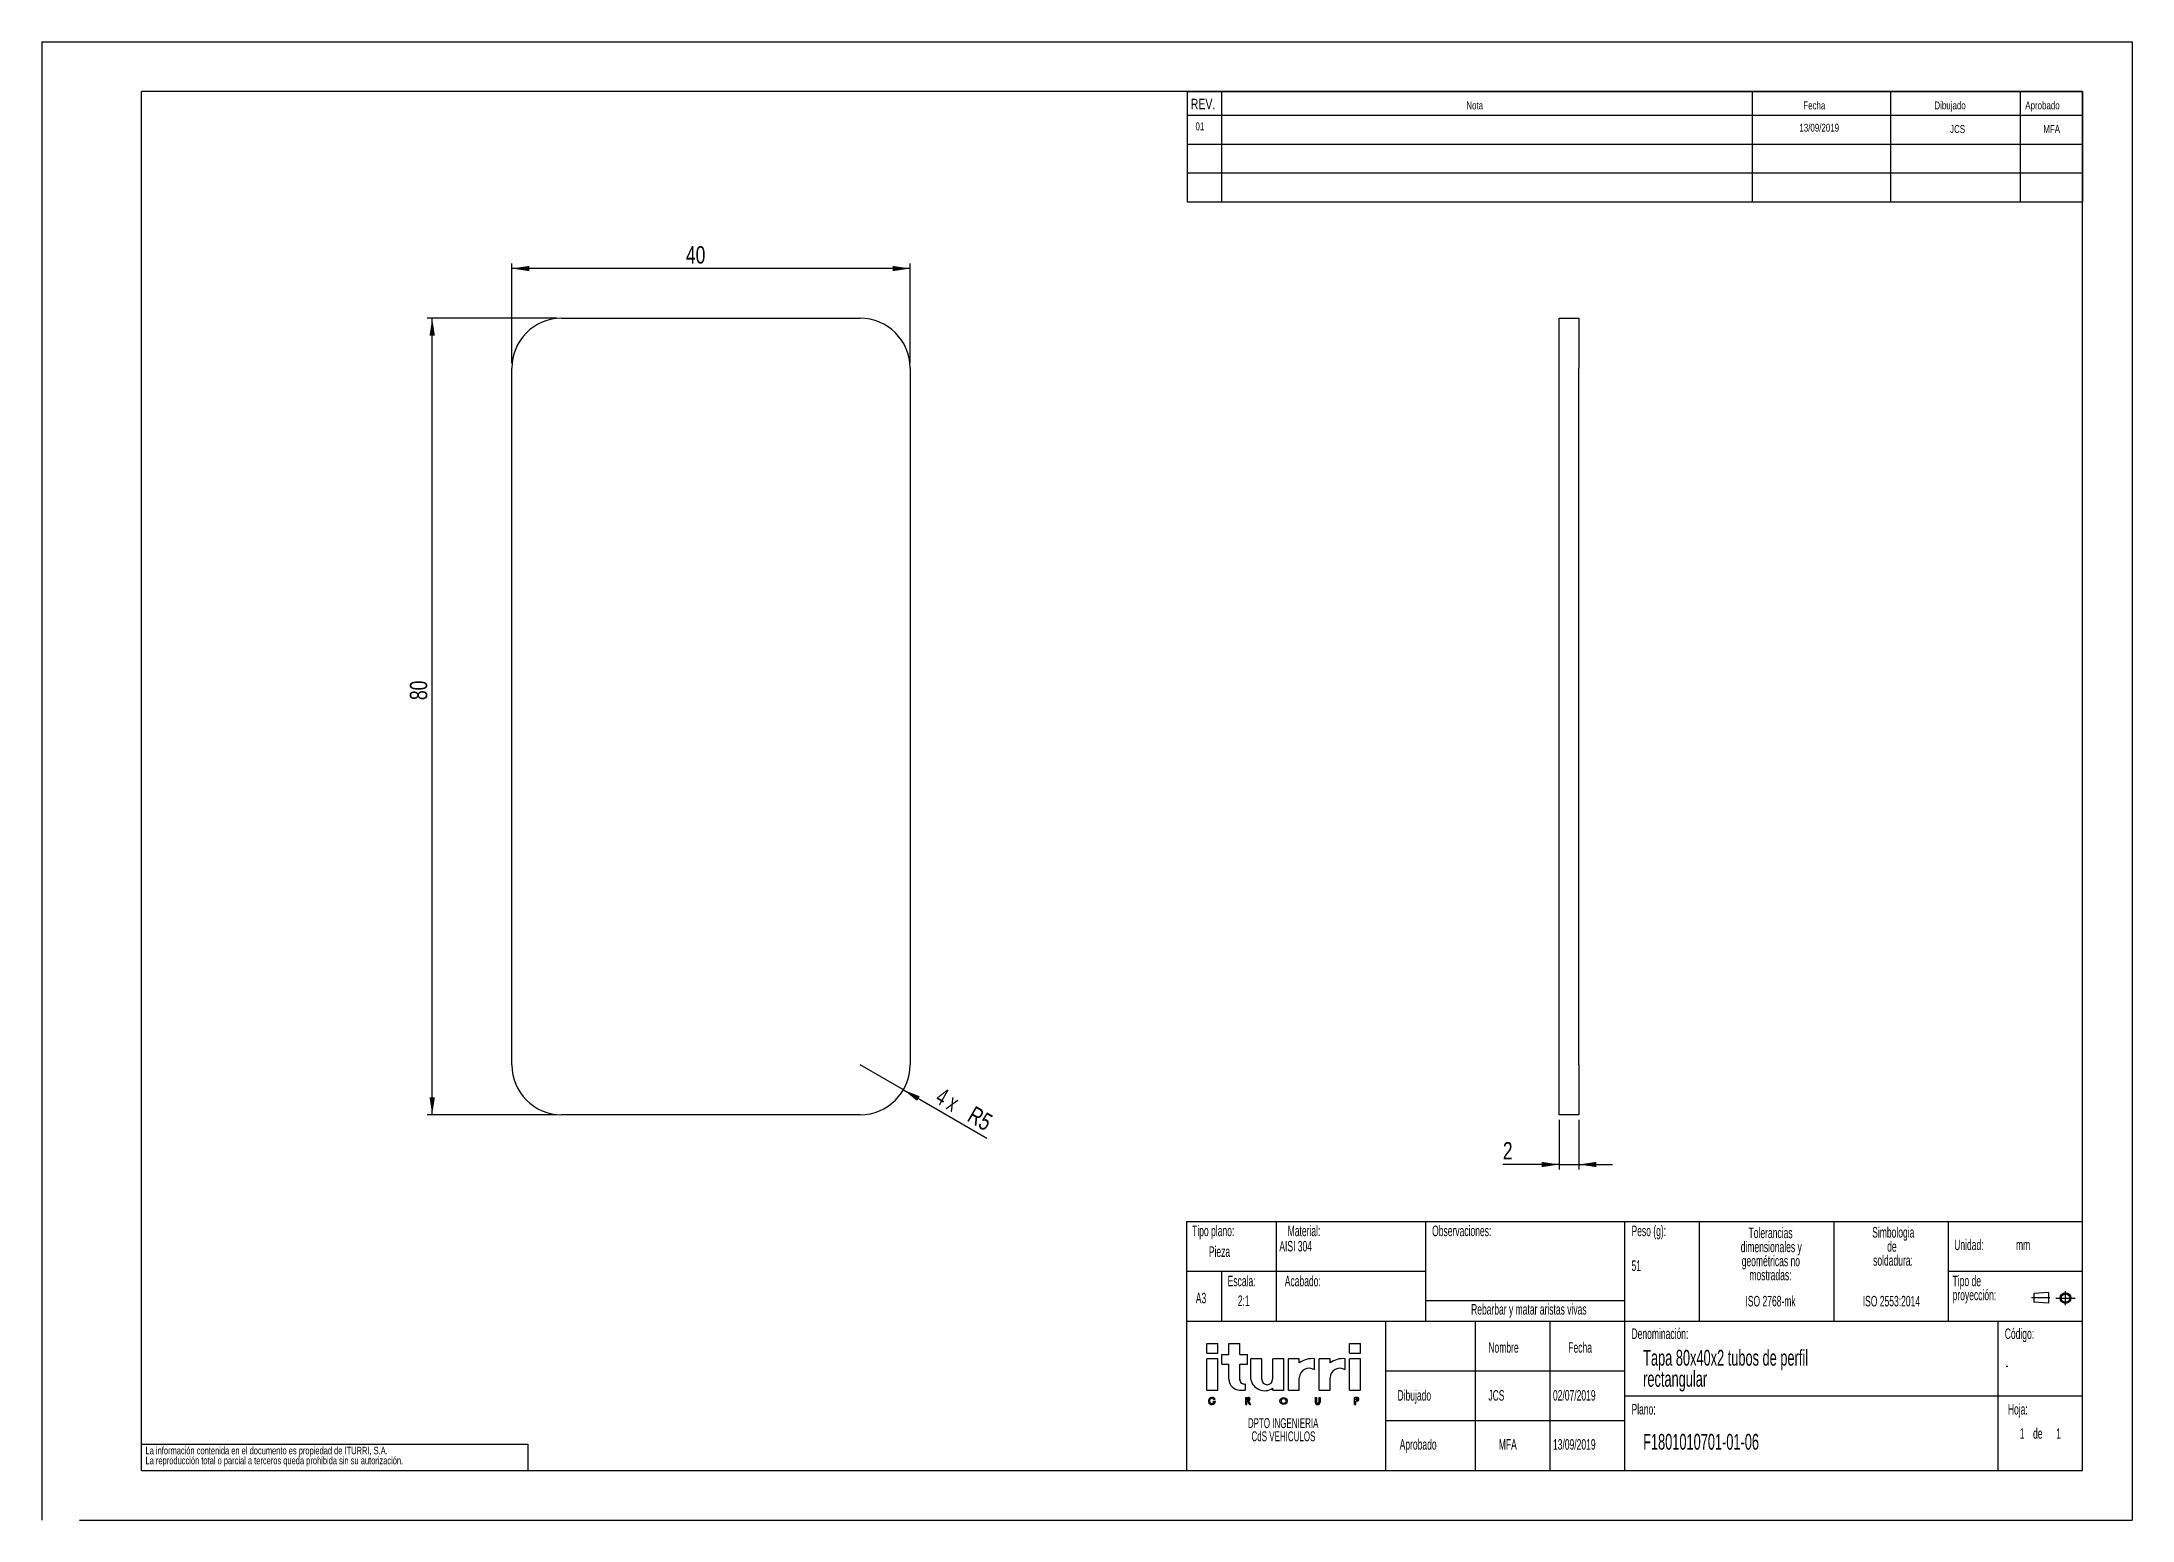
# Model space of a CAD drawing. Extents: x 0 to 1413, y 0 to 406.
# Drawn here: x 0 to 210, y 0 to 148.5 of the extents above.
import ezdxf

# ---------------------------------------------------------------- set-up
doc = ezdxf.new("R2010")
doc.units = 0
doc.header["$LTSCALE"] = 0.5
doc.linetypes.add('CENTERX2', pattern=[20.32, 12.7, -2.54, 2.54, -2.54])
doc.layers.get('0').update_dxf_attribs({"linetype": 'CONTINUOUS'})
doc.layers.add('FORMATO', color=7, linetype='CONTINUOUS')
doc.layers.add('SLD-0', color=179, linetype='CONTINUOUS')
doc.styles.add('SLDTEXTSTYLE0', font='TXT', dxfattribs={"width": 0.605})
doc.styles.add('SLDTEXTSTYLE1', font='TXT', dxfattribs={"width": 0.75})
doc.styles.add('SLDTEXTSTYLE2', font='TXT', dxfattribs={"width": 0.666667})
doc.dimstyles.new('SLDDIMSTYLE0', dxfattribs={"dimtxt": 1.75, "dimasz": 1.75, "dimexe": 0, "dimexo": 0.0625, "dimgap": 0.4375, "dimtad": 1, "dimdec": 1, "dimrnd": 1e-09, "dimzin": 12, "dimtxsty": 'SLDTEXTSTYLE1', "dimsah": 1, "dimcen": 0.09, "dimazin": 3, "dimtfac": 1, "dimtdec": 1, "dimtofl": 0, "dimtmove": 0, "dimatfit": 3, "dimtolj": 1, "dimtzin": 12})
doc.dimstyles.new('SLDDIMSTYLE1', dxfattribs={"dimtxt": 1.75, "dimasz": 1.75, "dimexe": 0, "dimexo": 0.0625, "dimgap": 0.4375, "dimtad": 1, "dimdec": 1, "dimrnd": 1e-09, "dimzin": 12, "dimtxsty": 'SLDTEXTSTYLE1', "dimsah": 1, "dimcen": 0, "dimazin": 3, "dimtfac": 1, "dimtdec": 1, "dimtofl": 0, "dimtmove": 0, "dimatfit": 3, "dimtolj": 1, "dimtzin": 12})
doc.dimstyles.new('SLDDIMSTYLE2', dxfattribs={"dimtxt": 1.75, "dimasz": 1.75, "dimexe": 0, "dimexo": 0.0625, "dimgap": 0.4375, "dimtad": 1, "dimdec": 1, "dimrnd": 1e-09, "dimzin": 12, "dimtxsty": 'SLDTEXTSTYLE1', "dimsah": 1, "dimcen": 0.09, "dimazin": 3, "dimtfac": 1, "dimtdec": 1, "dimtmove": 0, "dimatfit": 3, "dimtolj": 1, "dimtzin": 12})

# ---------------------------------------------------------------- blocks, each defined once
blk = doc.blocks.new('SW_NOTE_0')
at = {"color": 0, "linetype": 'CONTINUOUS', "char_height": 0.6615, "attachment_point": 2, "style": 'SLDTEXTSTYLE0'}
for s, insert in [('DPTO INGENIERIA', (3.92, 0.85)), ('CdS VEHICULOS', (3.94, -0.03))]:
    blk.add_mtext(s, dxfattribs=dict(at, insert=insert))
blk = doc.blocks.new('BLOQUE1')
at = {"layer": 'SLD-0'}
for p, q in [((0, 6.97), (0.74, 6.97)), ((0, 6.32), (0, 6.97)), ((0, 6.32), (0.74, 6.32)), ((0, 3.84), (0, 5.95)), ((0.74, 5.95), (0, 5.95)), ((0.74, 6.32), (0.74, 6.97)), ((0.74, 3.84), (0.74, 5.95)), ((1.01, 6.23), (1.47, 6.23)), ((1.01, 5.59), (1.01, 6.23)), ((1.47, 6.23), (1.47, 6.97)), ((1.47, 6.97), (2.21, 6.97)), ((2.21, 6.23), (2.21, 6.97)), ((2.21, 6.23), (2.73, 6.23)), ((2.73, 5.59), (2.73, 6.23)), ((2.94, 4.58), (2.94, 5.95)), ((3.68, 5.95), (2.94, 5.95)), ((3.68, 4.58), (3.68, 5.95)), ((5.15, 5.95), (4.41, 5.95)), ((4.41, 4.58), (4.41, 5.95)), ((5.15, 3.84), (5.15, 5.95)), ((5.46, 3.84), (5.46, 5.95)), ((6.19, 5.95), (5.46, 5.95)), ((6.19, 5.68), (6.19, 5.95)), ((7.21, 5.22), (7.21, 5.95)), ((7.52, 3.84), (7.52, 5.95)), ((8.26, 5.95), (7.52, 5.95)), ((8.26, 5.68), (8.26, 5.95)), ((9.27, 5.22), (9.27, 5.95)), ((9.55, 6.97), (10.28, 6.97)), ((9.55, 6.32), (9.55, 6.97)), ((9.55, 6.32), (10.28, 6.32)), ((9.55, 3.84), (9.55, 5.95)), ((10.28, 5.95), (9.55, 5.95)), ((10.28, 6.32), (10.28, 6.97)), ((10.28, 3.84), (10.28, 5.95)), ((1.01, 5.59), (1.47, 5.59)), ((1.47, 4.58), (1.47, 5.59)), ((2.21, 5.59), (2.73, 5.59)), ((2.21, 4.52), (2.21, 5.59)), ((6.19, 3.84), (6.19, 4.68)), ((8.26, 3.84), (8.26, 4.68)), ((0.44, 3.11), (0.58, 3.11)), ((0.44, 3.03), (0.44, 3.11)), ((0.44, 3.03), (0.48, 3.03)), ((0.45, 3.24), (0.55, 3.24)), ((2.6, 2.88), (2.6, 3.36)), ((2.6, 3.36), (2.78, 3.36)), ((2.6, 2.88), (2.67, 2.88)), ((2.67, 3.21), (2.67, 3.28)), ((2.67, 3.28), (2.78, 3.28)), ((2.67, 3.21), (2.78, 3.21)), ((2.67, 3.13), (2.71, 3.13)), ((2.67, 2.88), (2.67, 3.13)), ((2.71, 3.13), (2.85, 2.88)), ((2.79, 3.13), (2.93, 2.88)), ((2.85, 2.88), (2.93, 2.88)), ((4.41, 3.84), (4.41, 3.98)), ((7.26, 3.36), (7.26, 3.04)), ((7.26, 3.36), (7.34, 3.36)), ((7.34, 3.36), (7.34, 3.04)), ((7.51, 3.36), (7.51, 3.04)), ((7.51, 3.36), (7.59, 3.36)), ((7.59, 3.36), (7.59, 3.04)), ((10.06, 3.36), (9.89, 3.36)), ((9.89, 2.88), (9.89, 3.36)), ((9.89, 2.88), (9.89, 3.36)), ((9.89, 2.88), (9.97, 2.88)), ((9.97, 3.19), (9.97, 3.28)), ((10.06, 3.28), (9.97, 3.28)), ((10.06, 3.19), (9.97, 3.19)), ((10.06, 3.11), (9.97, 3.11)), ((9.97, 2.88), (9.97, 3.11))]:
    blk.add_line(p, q, dxfattribs=at)
at = {"layer": 'SLD-0', "linetype": 'CONTINUOUS'}
for p, q in [((2.57, 4.26), (2.57, 3.84)), ((0, 3.84), (0.74, 3.84)), ((2.21, 3.84), (2.57, 3.84)), ((4.41, 3.84), (5.15, 3.84)), ((5.46, 3.84), (6.19, 3.84)), ((7.52, 3.84), (8.26, 3.84)), ((9.55, 3.84), (10.28, 3.84))]:
    blk.add_line(p, q, dxfattribs=at)
at = {"layer": 'SLD-0'}
for radius in [0.241, 0.164]:
    blk.add_circle((5.14, 3.12), radius, dxfattribs=at)
at = {"layer": 'SLD-0', "linetype": 'CONTINUOUS'}
for centre, radius, start, end in [((7.08, 4.43), 1.53, 85.3992, 125.479), ((9.14, 4.43), 1.53, 85.3992, 125.479), ((6.86, 4.64), 0.67, 59.3496, 176.82), ((8.92, 4.64), 0.67, 59.3496, 176.82)]:
    blk.add_arc(centre, radius, start, end, dxfattribs=at)
at = {"layer": 'SLD-0'}
for centre, radius, start, end in [((2.21, 4.58), 0.735, 180, 270), ((2.5, 4.55), 0.297, 174.1878, 284.1512), ((3.87, 4.76), 0.95, 191.0739, 304.4906), ((4.04, 4.58), 0.368, 180, 0), ((0.34, 3.12), 0.241, 30.8678, 356.7364), ((0.34, 3.12), 0.164, 48.9815, 326.3369), ((2.78, 3.25), 0.117, 278.4773, 90), ((2.78, 3.25), 0.0393, 270, 90), ((7.42, 3.04), 0.161, 180, 0), ((7.42, 3.04), 0.0836, 180, 0), ((10.06, 3.24), 0.126, 270, 90), ((10.06, 3.24), 0.0491, 270, 90)]:
    blk.add_arc(centre, radius, start, end, dxfattribs=at)
at = {"color": 7, "linetype": 'CONTINUOUS'}
blk.add_blockref('SW_NOTE_0', (1.19, 1.12), dxfattribs=at)
blk = doc.blocks.new('BLOQUE3')
at = {"color": 7, "linetype": 'CENTERX2'}
for p, q in [((198.96, 65.03), (197.4, 65.03)), ((199.44, 65.01), (201.08, 65.01)), ((200.26, 64.42), (200.26, 65.6))]:
    blk.add_line(p, q, dxfattribs=at)
at = {"color": 7, "linetype": 'CONTINUOUS'}
for p, q in [((198.84, 65.47), (197.62, 65.38)), ((197.62, 65.38), (197.62, 64.67)), ((198.84, 65.47), (198.84, 64.58)), ((198.84, 64.58), (197.62, 64.67))]:
    blk.add_line(p, q, dxfattribs=at)
for radius in [0.446, 0.357]:
    blk.add_circle((200.26, 65.01), radius, dxfattribs=at)
blk = doc.blocks.new('SW_NOTE_0_1')
at = {"layer": 'SLD-0', "color": 0, "attachment_point": 2, "style": 'SLDTEXTSTYLE0'}
for s, insert, char_height in [('dimensionales y', (3.77, -0.05), 1.0583), ('Tolerancias', (3.7, 1.36), 1.0583), ('geométricas no', (3.73, -1.46), 1.0583), ('mostradas:', (3.69, -2.87), 1.058)]:
    blk.add_mtext(s, dxfattribs=dict(at, insert=insert, char_height=char_height))
blk = doc.blocks.new('SW_NOTE_0_2')
at = {"layer": 'SLD-0', "color": 0, "attachment_point": 1, "style": 'SLDTEXTSTYLE0'}
for s, insert, char_height in [('Tipo de', (0, 1.36), 1.058), ('proyección:', (0, -0.05), 1.0583)]:
    blk.add_mtext(s, dxfattribs=dict(at, insert=insert, char_height=char_height))
blk = doc.blocks.new('SW_NOTE_0_3')
at = {"layer": 'SLD-0', "color": 0, "char_height": 1.058, "attachment_point": 2, "style": 'SLDTEXTSTYLE0'}
for s, insert in [('Simbologia', (3.56, 1.36)), ('de', (3.42, -0.05)), ('soldadura:', (3.53, -1.46))]:
    blk.add_mtext(s, dxfattribs=dict(at, insert=insert))
blk = doc.blocks.new('SW_NOTE_0_4')
at = {"layer": 'SLD-0', "color": 0, "char_height": 0.75, "attachment_point": 1, "style": 'SLDTEXTSTYLE1'}
for s, insert in [('La información contenida en el documento es propiedad de ITURRI, S.A.', (0, 0.96)), ('La reproducción total o parcial a terceros queda prohibida sin su autorización.', (0, -0.04))]:
    blk.add_mtext(s, dxfattribs=dict(at, insert=insert))
blk = doc.blocks.new('SW_NOTE_0_5')
at = {"layer": 'SLD-0', "color": 0, "char_height": 1.5875, "attachment_point": 1, "style": 'SLDTEXTSTYLE0'}
for s, insert in [('Tapa 80x40x2 tubos de perfil', (0, 2.05)), ('rectangular', (0, -0.07))]:
    blk.add_mtext(s, dxfattribs=dict(at, insert=insert))
blk = doc.blocks.new('SW_NOTE_0_6')
at = {"layer": 'SLD-0', "color": 0, "attachment_point": 2, "style": 'SLDTEXTSTYLE0'}
for s, insert, char_height in [('dimensionales y', (3.77, -0.05), 1.0583), ('Tolerancias', (3.7, 1.36), 1.0583), ('geométricas no', (3.73, -1.46), 1.0583), ('mostradas:', (3.69, -2.87), 1.058)]:
    blk.add_mtext(s, dxfattribs=dict(at, insert=insert, char_height=char_height))
blk = doc.blocks.new('SW_NOTE_0_7')
at = {"layer": 'SLD-0', "color": 0, "attachment_point": 1, "style": 'SLDTEXTSTYLE0'}
for s, insert, char_height in [('Tipo de', (0, 1.36), 1.058), ('proyección:', (0, -0.05), 1.0583)]:
    blk.add_mtext(s, dxfattribs=dict(at, insert=insert, char_height=char_height))
blk = doc.blocks.new('SW_NOTE_0_8')
at = {"layer": 'SLD-0', "color": 0, "char_height": 1.058, "attachment_point": 2, "style": 'SLDTEXTSTYLE0'}
for s, insert in [('Simbologia', (3.56, 1.36)), ('de', (3.42, -0.05)), ('soldadura:', (3.53, -1.46))]:
    blk.add_mtext(s, dxfattribs=dict(at, insert=insert))
blk = doc.blocks.new('SW_NOTE_0_9')
at = {"layer": 'SLD-0', "color": 0, "char_height": 0.75, "attachment_point": 1, "style": 'SLDTEXTSTYLE1'}
for s, insert in [('La información contenida en el documento es propiedad de ITURRI, S.A.', (0, 0.96)), ('La reproducción total o parcial a terceros queda prohibida sin su autorización.', (0, -0.04))]:
    blk.add_mtext(s, dxfattribs=dict(at, insert=insert))
blk = doc.blocks.new('SW_NOTE_0_10')
at = {"layer": 'SLD-0', "color": 0, "char_height": 1.5875, "attachment_point": 1, "style": 'SLDTEXTSTYLE0'}
for s, insert in [('Tapa 80x40x2 tubos de perfil', (0, 2.05)), ('rectangular', (0, -0.07))]:
    blk.add_mtext(s, dxfattribs=dict(at, insert=insert))
blk = doc.blocks.new('_D')
at = {"layer": 'FORMATO', "color": 7}
for p, q in [((47.22, 116.23), (47.22, 126.23)), ((87.22, 116.23), (87.22, 126.23)), ((87.22, 125.73), (47.22, 125.73))]:
    blk.add_line(p, q, dxfattribs=at)
for points in [[(47.22, 125.73), (48.97, 125.46), (48.97, 125.99)], [(87.22, 125.73), (85.47, 125.99), (85.47, 125.46)]]:
    blk.add_solid(points, dxfattribs=at)
at = {"layer": 'FORMATO', "color": 7, "insert": (64.71, 127.98), "char_height": 1.75, "attachment_point": 1, "style": 'SLDTEXTSTYLE1'}
blk.add_mtext('40', dxfattribs=at)
blk = doc.blocks.new('_D_1')
at = {"layer": 'FORMATO', "color": 7}
for p, q in [((51.72, 120.73), (38.72, 120.73)), ((39.22, 40.73), (39.22, 120.73)), ((51.72, 40.73), (38.72, 40.73))]:
    blk.add_line(p, q, dxfattribs=at)
for points in [[(39.22, 120.73), (38.95, 118.98), (39.49, 118.98)], [(39.22, 40.73), (39.49, 42.48), (38.95, 42.48)]]:
    blk.add_solid(points, dxfattribs=at)
at = {"layer": 'FORMATO', "color": 7, "insert": (36.97, 82.38), "char_height": 1.75, "attachment_point": 1, "rotation": 90, "style": 'SLDTEXTSTYLE1'}
blk.add_mtext('80', dxfattribs=at)
blk = doc.blocks.new('_D_2')
at = {"layer": 'FORMATO', "color": 7}
for q in [(82.22, 45.73), (94.95, 38.38)]:
    blk.add_line((86.55, 43.23), q, dxfattribs=at)
blk.add_solid([(86.55, 43.23), (87.93, 42.12), (88.2, 42.58)], dxfattribs=at)
at = {"layer": 'FORMATO', "color": 7, "char_height": 1.75, "attachment_point": 1, "rotation": 330}
for s, insert, style in [('4 x', (90.52, 43.53), 'SLDTEXTSTYLE2'), ('R5', (93.73, 41.68), 'SLDTEXTSTYLE1')]:
    blk.add_mtext(s, dxfattribs=dict(at, insert=insert, style=style))
blk = doc.blocks.new('_D_3')
at = {"layer": 'FORMATO', "color": 7}
for p, q in [((152.42, 40.23), (152.42, 35.23)), ((154.42, 40.23), (154.42, 35.23)), ((152.42, 35.73), (146.78, 35.73)), ((152.42, 35.73), (154.42, 35.73)), ((154.42, 35.73), (157.79, 35.73))]:
    blk.add_line(p, q, dxfattribs=at)
for points in [[(152.42, 35.73), (150.67, 35.99), (150.67, 35.46)], [(154.42, 35.73), (156.17, 35.46), (156.17, 35.99)]]:
    blk.add_solid(points, dxfattribs=at)
at = {"layer": 'FORMATO', "color": 7, "insert": (146.78, 37.98), "char_height": 1.75, "attachment_point": 1, "style": 'SLDTEXTSTYLE1'}
blk.add_mtext('2', dxfattribs=at)

msp = doc.modelspace()

# ---------------------------------------------------------------- linework, layer by layer
at = {"color": 7, "linetype": 'CONTINUOUS'}
for p, q in [((0, 148.5), (210, 148.5)), ((0, 148.5), (0, 0)), ((210, 148.5), (210, 0)), ((205, 143.5), (10, 143.5)), ((10, 5), (10, 143.5)), ((205, 5), (205, 143.5)), ((52.22, 120.73), (82.22, 120.73)), ((152.42, 120.73), (154.42, 120.73)), ((152.42, 115.73), (152.42, 120.73)), ((154.42, 120.73), (154.42, 115.73)), ((47.22, 45.73), (47.22, 115.73)), ((87.22, 115.73), (87.22, 45.73)), ((152.42, 45.73), (152.42, 115.73)), ((154.42, 45.73), (154.42, 115.73)), ((152.42, 40.73), (152.42, 45.73)), ((154.42, 45.73), (154.42, 40.73)), ((82.22, 40.73), (52.22, 40.73)), ((154.42, 40.73), (152.42, 40.73)), ((115, 30), (205, 30)), ((115, 30), (115, 5)), ((10, 5), (205, 5)), ((3.77, 0), (210, 0))]:
    msp.add_line(p, q, dxfattribs=at)
for centre, start, end in [((52.22, 115.73), 90, 180), ((82.22, 115.73), 0, 90), ((52.22, 45.73), 180, 270), ((82.22, 45.73), 270, 0)]:
    msp.add_arc(centre, 5, start, end, dxfattribs=at)
at = {"layer": 'FORMATO'}
for p, q in [((115.05, 143.5), (205, 143.5)), ((115.05, 143.5), (115.05, 132.43)), ((118.52, 143.5), (118.52, 132.43)), ((171.83, 143.5), (171.83, 132.43)), ((185.73, 143.5), (185.73, 132.43)), ((198.76, 143.5), (198.76, 132.43)), ((205, 143.5), (205, 132.43)), ((115.05, 141.13), (205, 141.13)), ((115.05, 138.23), (205, 138.23)), ((115.05, 135.33), (205, 135.33)), ((115.05, 132.43), (205, 132.43))]:
    msp.add_line(p, q, dxfattribs=at)
at = {"layer": 'SLD-0'}
for p, q in [((124, 30), (124, 20)), ((139, 30), (139, 20)), ((159, 30), (159, 20)), ((166.5, 30), (166.5, 20)), ((180.04, 30), (180.04, 20)), ((191.5, 30), (191.5, 20)), ((115, 25), (124, 25)), ((118.5, 25), (118.5, 20)), ((124, 25), (139, 25)), ((191.5, 25), (205, 25)), ((139, 22.08), (159, 22.08)), ((115, 20), (205, 20)), ((135, 20), (135, 5)), ((144, 20), (144, 5)), ((151.5, 20), (151.5, 5)), ((159, 20), (159, 5)), ((196.5, 20), (196.5, 5)), ((135, 15), (159, 15)), ((159, 12.5), (196.5, 12.5)), ((196.5, 12.5), (205, 12.5)), ((135, 10), (159, 10)), ((10, 7.62), (48.81, 7.62)), ((48.81, 7.62), (48.81, 5))]:
    msp.add_line(p, q, dxfattribs=at)

# ---------------------------------------------------------------- block references
at = {"color": 7, "linetype": 'CONTINUOUS'}
for name, p, xscale, yscale, zscale in [('BLOQUE3', (-37.01, -55.7), 1.2, 1.2, 1.2), ('BLOQUE3', (-37.01, -55.7), 1.2, 1.2, 1.2), ('BLOQUE1', (117.04, 7.29), 1.5, 1.5, 1.5), ('BLOQUE1', (117.04, 7.29), 1.5, 1.5, 1.5)]:
    msp.add_blockref(name, p, dxfattribs=dict(at, xscale=xscale, yscale=yscale, zscale=zscale))
at = {"layer": 'SLD-0'}
for name, p in [('SW_NOTE_0_1', (169.97, 28.03)), ('SW_NOTE_0_6', (169.97, 28.03)), ('SW_NOTE_0_3', (182.44, 28.08)), ('SW_NOTE_0_8', (182.44, 28.08)), ('SW_NOTE_0_2', (191.96, 23.2)), ('SW_NOTE_0_7', (191.96, 23.2)), ('SW_NOTE_0_5', (160.87, 15.06)), ('SW_NOTE_0_10', (160.87, 15.06)), ('SW_NOTE_0_4', (10.42, 6.41)), ('SW_NOTE_0_9', (10.42, 6.41))]:
    msp.add_blockref(name, p, dxfattribs=at)

# ---------------------------------------------------------------- texts
at = {"layer": 'FORMATO', "style": 'SLDTEXTSTYLE1'}
for s, insert, char_height, attachment_point in [('REV.', (115.42, 142.78), 1.058, 1), ('Nota', (143.11, 142.51), 0.794, 1), ('Fecha', (176.96, 142.51), 0.794, 1), ('Dibujado', (190.13, 142.51), 0.794, 1), ('Aprobado', (199.26, 142.51), 0.794, 1), ('01', (116.34, 140.4), 0.794, 2), ('13/09/2019', (178.56, 140.27), 0.794, 2), ('JCS', (192.46, 140.14), 0.794, 2), ('MFA', (201.91, 140.14), 0.794, 2)]:
    msp.add_mtext(s, dxfattribs=dict(at, insert=insert, char_height=char_height, attachment_point=attachment_point))
at = {"layer": 'SLD-0', "style": 'SLDTEXTSTYLE0'}
for s, insert, char_height, attachment_point in [('Tipo plano:', (115.56, 29.59), 1.0583, 1), ('Tipo plano:', (115.56, 29.59), 1.0583, 1), ('Material:', (125.16, 29.59), 1.058, 1), ('Material:', (125.16, 29.59), 1.058, 1), ('Observaciones:', (139.67, 29.59), 1.0583, 1), ('Observaciones:', (139.67, 29.59), 1.0583, 1), ('Peso (g):', (159.7, 29.59), 1.058, 1), ('Peso (g):', (159.7, 29.59), 1.058, 1), ('Pieza', (117.24, 27.51), 1.058, 1), ('Pieza', (117.24, 27.51), 1.058, 1), ('AISI 304', (124.32, 28.05), 1.058, 1), ('AISI 304', (124.32, 28.05), 1.058, 1), ('Unidad:', (192.12, 28.19), 1.058, 1), ('Unidad:', (192.12, 28.19), 1.058, 1), ('mm', (198.33, 28.19), 1.058, 1), ('mm', (198.33, 28.19), 1.058, 1), ('51', (159.7, 26.09), 1.058, 1), ('51', (159.7, 26.09), 1.058, 1), ('Escala:', (119.13, 24.55), 1.058, 1), ('Escala:', (119.13, 24.55), 1.058, 1), ('Acabado:', (124.87, 24.55), 1.058, 1), ('Acabado:', (124.87, 24.55), 1.058, 1), ('A3', (115.93, 22.84), 1.058, 1), ('A3', (115.93, 22.84), 1.058, 1), ('2:1', (120.15, 22.57), 1.058, 1), ('2:1', (120.15, 22.57), 1.058, 1), ('Rebarbar y matar aristas vivas', (149.39, 21.71), 1.0583, 2), ('Rebarbar y matar aristas vivas', (149.39, 21.71), 1.0583, 2), ('ISO 2768-mk', (173.67, 22.53), 1.0583, 2), ('ISO 2768-mk', (173.67, 22.53), 1.0583, 2), ('ISO 2553:2014', (185.81, 22.53), 1.0583, 2), ('ISO 2553:2014', (185.81, 22.53), 1.0583, 2), ('Denominación:', (159.7, 19.26), 1.0583, 1), ('Denominación:', (159.7, 19.26), 1.0583, 1), ('Código:', (197.2, 19.26), 1.058, 1), ('Código:', (197.2, 19.26), 1.058, 1), ('Nombre', (145.32, 17.88), 1.058, 1), ('Nombre', (145.32, 17.88), 1.058, 1), ('Fecha', (153.35, 17.88), 1.058, 1), ('Fecha', (153.35, 17.88), 1.058, 1), ('-', (197.29, 16.1), 1.06, 1), ('-', (197.29, 16.1), 1.06, 1), ('Dibujado', (136.19, 13.07), 1.058, 1), ('Dibujado', (136.19, 13.07), 1.058, 1), ('JCS', (145.32, 13.07), 1.058, 1), ('02/07/2019', (151.81, 13.07), 1.058, 1), ('Plano:', (159.7, 11.67), 1.058, 1), ('Plano:', (159.7, 11.67), 1.058, 1), ('Hoja:', (197.51, 11.67), 1.058, 1), ('Hoja:', (197.51, 11.67), 1.058, 1), ('F1801010701-01-06', (160.87, 8.67), 1.5875, 1), ('F1801010701-01-06', (160.87, 8.67), 1.5875, 1), ('1', (198.71, 9.24), 1.06, 1), ('1', (198.71, 9.24), 1.06, 1), ('1', (198.71, 9.24), 1.06, 1), ('1', (198.71, 9.24), 1.06, 1), ('de', (200.04, 9.24), 1.058, 1), ('de', (200.04, 9.24), 1.058, 1), ('de', (200.04, 9.24), 1.058, 1), ('de', (200.04, 9.24), 1.058, 1), ('1', (202.37, 9.24), 1.06, 1), ('1', (202.37, 9.24), 1.06, 1), ('1', (202.37, 9.24), 1.06, 1), ('1', (202.37, 9.24), 1.06, 1), ('Aprobado', (136.41, 8.14), 1.058, 1), ('Aprobado', (136.41, 8.14), 1.058, 1), ('MFA', (146.37, 8.14), 1.058, 1), ('13/09/2019', (151.81, 8.14), 1.058, 1)]:
    msp.add_mtext(s, dxfattribs=dict(at, insert=insert, char_height=char_height, attachment_point=attachment_point))

# ---------------------------------------------------------------- dimensions: what is measured, and where the dimension line sits
at = {"layer": 'FORMATO', "color": 7}
for base, p1, p2, dimstyle, picture, middle in [((47.22, 125.73), (87.22, 115.73), (47.22, 115.73), 'SLDDIMSTYLE0', '_D', (66, 125.73)), ((154.42, 35.73), (152.42, 40.73), (154.42, 40.73), 'SLDDIMSTYLE2', '_D_3', (147.42, 35.73))]:
    dim = msp.add_linear_dim(base=base, p1=p1, p2=p2, dimstyle=dimstyle, dxfattribs=at)
    dim.commit()
    dim.dimension.update_dxf_attribs({"geometry": picture, "text_midpoint": middle, "dimtype": 160})
dim = msp.add_linear_dim(base=(39.22, 120.73), p1=(52.22, 40.73), p2=(52.22, 120.73), angle=90, dimstyle='SLDDIMSTYLE0', dxfattribs=at)
dim.commit()
dim.dimension.update_dxf_attribs({"geometry": '_D_1', "text_midpoint": (39.22, 83.67), "dimtype": 160})
dim = msp.add_radius_dim(center=(82.22, 45.73), mpoint=(86.55, 43.23), text='4 x <>', dimstyle='SLDDIMSTYLE1', dxfattribs=at)
dim.commit()
dim.dimension.update_dxf_attribs({"geometry": '_D_2', "text_midpoint": (92.24, 39.94), "dimtype": 164})

doc.saveas('drawing.dxf')
